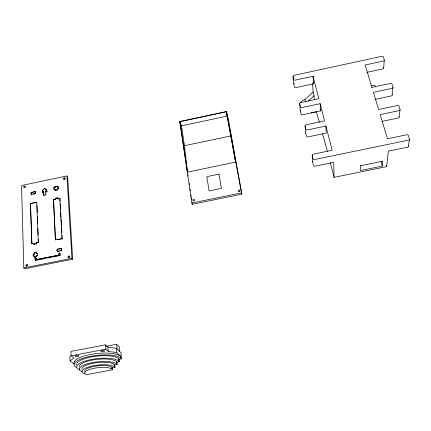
<?xml version="1.0" encoding="UTF-8"?>
<svg xmlns="http://www.w3.org/2000/svg" width="431" height="431" viewBox="0 0 431 431"><rect width="100%" height="100%" fill="white"/><g stroke="black" fill="none" stroke-linecap="round" stroke-linejoin="round"><path stroke-width="0.65" d="M360.569 165.752L360.364 170.574L382.324 166.086L382.793 161.199L360.569 165.752L361.744 165.288M383.655 68.06L384.285 60.195M392.188 95.062L392.97 87.45M330.291 162.552L334.063 177.351L386.699 166.608L388.353 151.125L407.397 147.208A1.315 1.094 2.6 0 0 408.335 145.877M399.154 117.103L400.06 109.711M408.372 146.26L409.45 139.186M300.687 102.874L300.73 102.61A4.558 2.538 -15.4 0 1 301.312 101.538L302.492 100.558A4.558 2.538 -15.4 0 1 304.065 99.836L304.954 99.583L313.095 92.067L312.572 83.646M58.912 253.633L59.095 254.333L58.912 253.633L59.435 253.002L60.173 253.59L60.205 254.112L59.753 253.73L59.995 255.47L52.253 257.027M59.069 253.811L59.435 253.002M58.939 254.155L59.359 254.015L59.413 255.06L36.015 259.774L36.075 258.239L36.091 258.762M34.992 258.983L35.428 258.842L35.164 259.16L34.976 258.46L35.504 257.83L36.242 258.417M35.164 259.16L35.504 257.83M42.647 190.82L44.512 188.277L42.491 190.615L42.728 192.722L42.491 190.615M42.572 192.517L43.585 191.342L43.908 195.362L43.585 191.342M43.068 192.328L43.741 191.547M308.273 101.069L314.048 95.784L313.095 92.067M71.271 355.505L69.838 356.631L70.075 360.925L74.18 364.125M70.075 360.925L73.906 357.956L71.18 355.769L70.932 351.405L105.514 344.838L107.901 347.144L116.37 348.237L120.971 352.811L121.504 358.84L119.209 359.271L118.536 358.624A21.534 6.276 -6.1 0 0 94.346 356.453A21.534 6.276 -6.1 0 0 76.519 364.798M371.937 87.348L390.438 83.393A1.277 1.024 -1.5 0 1 391.989 84.12L392.937 87.094A1.282 1.029 -1.4 0 1 392.011 88.355L373.435 92.309L378.623 109.479L397.457 105.509A1.298 1.056 -0.1 0 1 399.041 106.268L400.022 109.345A1.304 1.061 0.1 0 1 399.09 110.643L380.174 114.614L387.48 138.777L406.756 134.779A1.336 1.104 2 0 1 408.383 135.582L409.412 138.804A1.336 1.11 2.3 0 1 408.459 140.145L314.538 159.551A1.293 1.11 -6 0 1 313.014 158.732L312.227 155.499A1.293 1.104 -6.2 0 1 313.224 154.163L332.177 150.236L325.917 126.024L307.319 129.93A1.266 1.061 -7.5 0 1 305.832 129.16L305.078 126.067A1.261 1.056 -7.6 0 1 306.064 124.78L324.581 120.874L320.131 103.661L301.862 107.551A1.245 1.029 -8.4 0 1 300.402 106.807L299.68 103.823A1.239 1.024 -8.5 0 1 300.644 102.567L318.843 98.683L313.046 76.271L295.176 80.134A1.218 0.986 -9.4 0 1 293.753 79.433L293.058 76.567A1.212 0.981 -9.5 0 1 294.012 75.36L381.834 56.316A1.245 0.981 -3.1 0 1 383.348 57L384.253 59.85A1.25 0.986 -2.9 0 1 383.342 61.067L365.181 64.995L372.018 87.859M313.046 76.271L313.504 83.835L295.903 87.628A1.196 0.975 -9.2 0 1 294.502 86.927L293.818 84.093A1.196 0.97 -9.3 0 1 294.201 83.151M366.759 72.365L382.728 68.928A1.228 0.975 -2.7 0 0 383.622 67.726M179.749 121.564L226.442 111.554L228.295 118.881L241.866 194.165L192.361 204.278L191.854 203.033L179.749 121.564L180.39 123.347M179.986 121.698L226.259 111.78L227.342 116.052L181.489 125.857L179.986 121.698L187.49 172.131L235.585 162.121L232.729 145.716M311.112 112.863L315.686 111.893M320.131 103.661L320.486 110.961L302.503 114.775A1.223 1.018 -8.2 0 1 301.064 114.043L300.348 111.079A1.223 1.013 -8.4 0 1 300.59 110.239M374.922 99.416L391.246 95.957A1.261 1.018 -1.1 0 0 392.156 94.712M187.49 172.131L184.457 145.716L231.016 135.873L231.248 137.182M66.934 175.945L21.55 185.513L23.802 267.958L24.686 268.804L72.677 259.171L67.662 176.996L66.934 175.945L71.923 258.293L72.677 259.171M54.899 186.456L57.161 186.219L54.899 186.456L55.103 187.609L53.897 187.625L54.947 187.404M31.064 192.409L31.296 194.516L31.064 192.409L35.267 191.531L35.498 193.632L33.095 194.139M57.011 186.014L57.059 186.962L58.266 186.946L58.368 188.843L58.115 186.742M31.231 192.614L35.428 191.736M58.266 186.946L57.059 186.962M31.129 194.311L35.498 193.632M53.897 187.625L53.988 189.527L55.049 189.306L55.249 190.459L55.049 189.306M56.305 190.238L57.361 190.017L57.161 188.859L58.217 188.638M382.157 121.375L398.196 118.013A1.282 1.051 0.4 0 0 399.117 116.736M55.098 190.254L57.21 189.812M43.746 195.157L46.02 194.92M30.38 203.513L36.888 202.387L30.38 203.513L31.883 243.86L30.547 203.712M55.556 199.241L53.428 199.682L55.712 199.44L55.507 198.276L57.635 197.834L57.84 198.998L59.968 198.556L60.114 201.234M55.507 198.276L57.786 198.034M57.635 197.834L57.684 198.799L59.968 198.556M191.854 203.033L241.522 192.878L241.866 194.165M31.716 243.682L33.893 243.235L34.097 244.436L33.893 243.235M36.069 242.793L36.274 243.994L36.069 242.793L38.413 242.534L36.78 242.863M32.427 243.752L34.06 243.418M33.925 244.258L36.102 243.817M53.428 199.682L55.432 239.884L62.161 238.731L56.908 239.798M34.259 253.897L33.165 254.123L34.432 254.075L34.227 252.862L36.414 252.421L36.624 253.633L37.718 253.412L36.452 253.455L36.414 252.421M34.227 252.862L36.587 252.598M58.541 251.295L57.118 251.37L57.016 249.296L61.428 248.407L61.692 250.659L61.428 248.407M57.016 249.296L61.585 248.585M33.165 254.123L33.235 256.192L34.335 255.971L34.539 257.188L34.335 255.971M36.527 255.529L37.799 255.486L36.527 255.529L36.737 256.741L36.7 255.707M57.118 251.37L61.536 250.476M59.801 251.041L61.062 250.783M34.367 257.011L36.565 256.569M35.089 257.075L36.188 256.854M35.843 259.597L59.413 255.06M35.256 258.665L35.315 260.232L59.839 255.292M35.315 260.232L38.063 259.888M41.29 259.236L44.512 258.589M47.739 257.937L50.966 257.285M23.802 267.958L71.923 258.293M106.107 346.292L116.656 344.294L119.365 347.036L119.77 351.691M71.18 355.769L105.859 349.202L108.251 351.464L116.742 352.526L120.675 356.372L120.836 358.188L121.504 358.84M79.73 369.135L78.534 369.362L77.736 368.742A21.566 6.223 -6.1 0 1 91.792 359.395A21.566 6.223 -6.1 0 1 118.746 361.054L119.419 361.695L117.006 362.148L116.322 361.507A19.029 5.49 -6.1 0 0 94.965 359.659A19.029 5.49 -6.1 0 0 79.207 366.97M82.278 371.118L81.076 371.344L80.285 370.73A19.056 5.447 -6.1 0 1 92.73 362.546A19.056 5.447 -6.1 0 1 116.526 363.947L117.21 364.578L114.791 365.03L114.102 364.4A16.518 4.719 -6.1 0 0 95.585 362.854A16.518 4.719 -6.1 0 0 81.901 369.141M84.832 373.106L83.63 373.332L82.849 372.729A16.54 4.676 -6.2 0 1 93.667 365.687A16.54 4.676 -6.2 0 1 114.307 366.846L114.996 367.471L112.577 367.923L111.877 367.298A13.997 3.96 -6.2 0 0 96.199 366.038A13.997 3.96 -6.2 0 0 84.6 371.317M112.728 369.755L86.157 374.717L85.376 374.113A14.013 3.933 -6.2 0 1 94.561 368.198A14.013 3.933 -6.2 0 1 112.028 369.135L112.728 369.755L112.577 367.923M371.274 85.408L372.163 85.268A4.687 2.521 -18.7 0 1 373.785 85.316L374.997 85.796A4.687 2.521 -18.7 0 1 375.616 86.62L375.665 86.868M44.512 188.277L46.86 189.936L44.668 188.482M45.858 194.715L45.691 190.901L46.947 191.838L46.887 190.572M45.691 190.901L46.947 191.838M76.115 367.363L75.312 366.743A23.942 6.977 -6.1 0 1 90.893 356.27A23.942 6.977 -6.1 0 1 120.836 358.188M33.235 256.192L33.338 254.295M59.753 253.73L59.995 255.47M55.432 239.884L53.584 199.882M53.988 189.527L54.047 187.83M57.161 188.859L57.361 190.017M386.321 165.326L386.699 166.608M380.977 161.474L382.324 166.086M319.269 122.377L316.376 111.43M322.555 133.782L327.506 151.61M313.051 82.062L313.504 83.835M320.012 109.113L320.486 110.961M304.954 99.583L305.563 102.045M226.442 111.554L241.522 192.878M226.259 111.78L235.585 162.121M231.474 138.496L232.045 141.777M232.271 143.087L232.503 144.401M181.489 125.857L184.457 145.716M187.975 174.814L188.175 176.123M189.247 183.326L189.441 184.635M190.119 189.22L190.319 190.529M190.998 195.114L191.192 196.423M191.391 197.732L191.585 199.041M192.167 202.969L192.361 204.278M293.037 76.4L293.797 83.926M187.587 171.538L187.717 172.847M299.653 103.645L300.326 110.907M119.209 359.271L119.419 361.695M118.536 358.624L118.746 361.054M116.656 344.294L117.07 349.126M116.37 348.237L116.742 352.526M117.006 362.148L117.21 364.578M305.056 125.884L305.654 132.92M116.322 361.507L116.526 363.947M114.791 365.03L114.996 367.471M114.102 364.4L114.307 366.846M111.877 367.298L112.028 369.135M107.901 347.144L108.251 351.464M105.514 344.838L105.859 349.202M312.2 155.311L312.696 162.029M314.048 95.784L314.285 99.717M60.259 203.911L60.55 209.267M60.701 211.944L60.992 217.305M61.1 219.314L61.428 225.338M61.541 227.347L61.832 232.702M61.978 235.38L62.161 238.731M59.817 198.352L62.005 238.548M59.203 253.837L59.257 254.883M55.055 186.661L55.103 187.609M55.664 198.475L55.712 199.44M57.172 249.479L57.28 251.548M46.699 189.732L46.785 191.633M45.848 191.105L45.907 192.377M325.917 126.024L326.186 133.093L307.879 136.929A1.245 1.051 -7.3 0 1 306.419 136.158L305.676 133.098A1.239 1.045 -7.4 0 1 305.8 132.387M36.991 205.064L37.271 212.424M37.422 216.437L37.702 223.797M37.88 228.484L38.133 235.175M38.284 239.189L38.413 242.534M36.727 202.193L38.246 242.351M35.267 191.531L35.337 193.433M37.551 253.234L37.626 255.308M35.428 258.842L35.482 260.405M34.394 253.04L34.432 254.075M334.063 177.351L333.723 162.368L315.002 166.226A1.271 1.094 -5.8 0 1 313.499 165.412L312.723 162.218A1.271 1.094 -6 0 1 312.761 161.652M73.997 363.231A23.915 7.02 -6.1 0 1 93.791 353.899A23.915 7.02 -6.1 0 1 120.675 356.372M26.641 266.202A0.943 0.787 -40.7 0 1 27.061 265.388L27.266 265.259A0.943 0.787 -40.7 0 1 27.724 265.167M24.373 187.684A0.884 0.711 -34.5 0 1 24.745 187.146L24.944 187.027A0.884 0.711 -34.5 0 1 25.574 186.973M64.02 179.538A0.884 0.722 -31.8 0 1 65.237 178.623M68.621 257.98A0.937 0.803 -38 0 1 70.059 256.876M78.679 355.839L78.49 356.135A1.837 0.55 -5.5 0 1 76.045 356.599L75.032 356.227A1.837 0.55 -5.5 0 1 76.276 355.559A1.837 0.55 -5.5 0 1 78.383 355.591L78.679 355.839M239.884 190.911L239.711 191.321A0.937 0.824 -15.4 0 1 238.413 191.59L238.031 190.858A0.937 0.824 -15.4 0 1 239.803 190.491L239.884 190.911M194.532 200.194L194.349 200.609A0.932 0.814 -21.7 0 1 193.066 200.873L192.711 200.135A0.932 0.814 -21.7 0 1 194.467 199.779L194.532 200.194M104.501 350.953L104.286 351.26A1.832 0.555 -6.1 0 1 101.824 351.723L100.865 351.34A1.832 0.555 -6.1 0 1 102.158 350.662A1.832 0.555 -6.1 0 1 104.232 350.705L104.501 350.953M218.948 174.162L206.799 176.678L209.11 190.895L221.389 188.374L218.948 174.162M26.754 266.094A0.943 0.787 -40.7 0 0 27.482 264.682A0.943 0.787 -40.7 0 0 25.957 264.99A0.943 0.787 -40.7 0 0 26.754 266.094M68.825 257.636A0.943 0.803 -38 0 0 69.52 256.224A0.943 0.803 -38 0 0 67.979 256.537A0.943 0.803 -38 0 0 68.825 257.636M64.02 179.194A0.884 0.722 -31.8 0 0 64.995 178.057A0.884 0.722 -31.8 0 0 63.567 178.019A0.884 0.722 -31.8 0 0 64.02 179.194M24.233 187.566A0.884 0.711 -34.5 0 0 25.23 186.429A0.884 0.711 -34.5 0 0 23.824 186.386A0.884 0.711 -34.5 0 0 24.233 187.566"/></g></svg>
